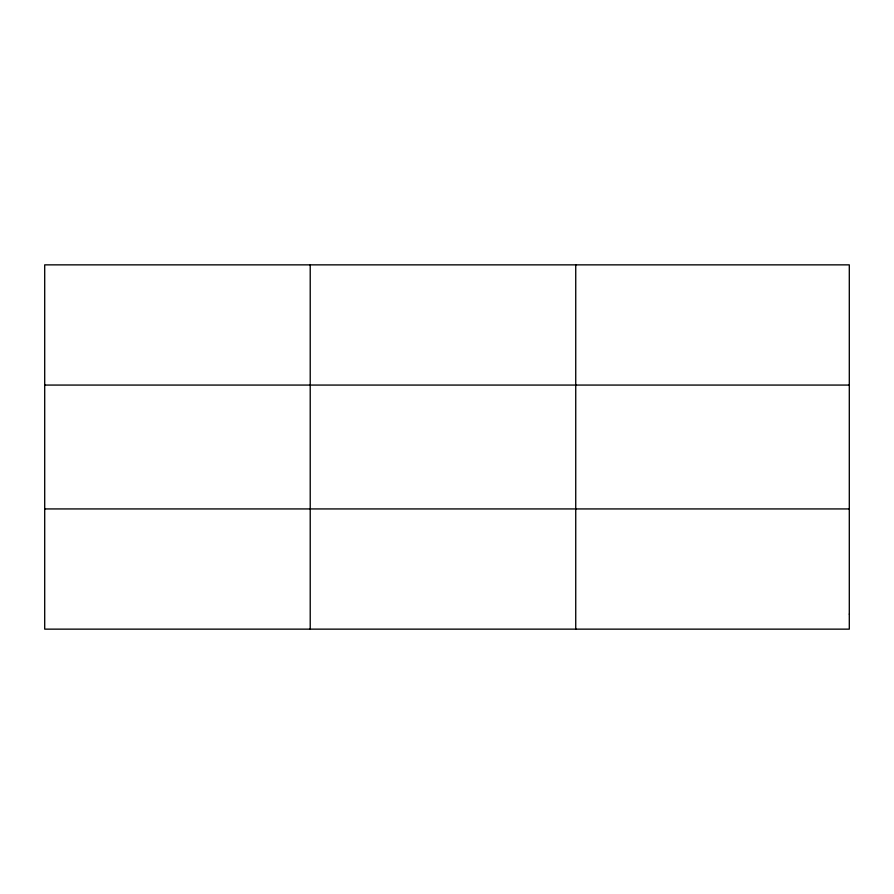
<?xml version="1.0" encoding="UTF-8"?>
<svg xmlns="http://www.w3.org/2000/svg" width="894" height="894" viewBox="0 0 894 894"><rect width="100%" height="100%" fill="white"/><g stroke="black" fill="none" stroke-linecap="round" stroke-linejoin="round"><path stroke-width="1.34" d="M310.218 264.859L310.218 629.141M575.736 264.859L575.736 629.141M44.7 385.068L849.3 385.068M44.7 508.932L849.3 508.932M849.3 614.111L849.3 629.141L44.7 629.141L44.7 264.859L849.3 264.859L849.3 614.111"/></g></svg>
